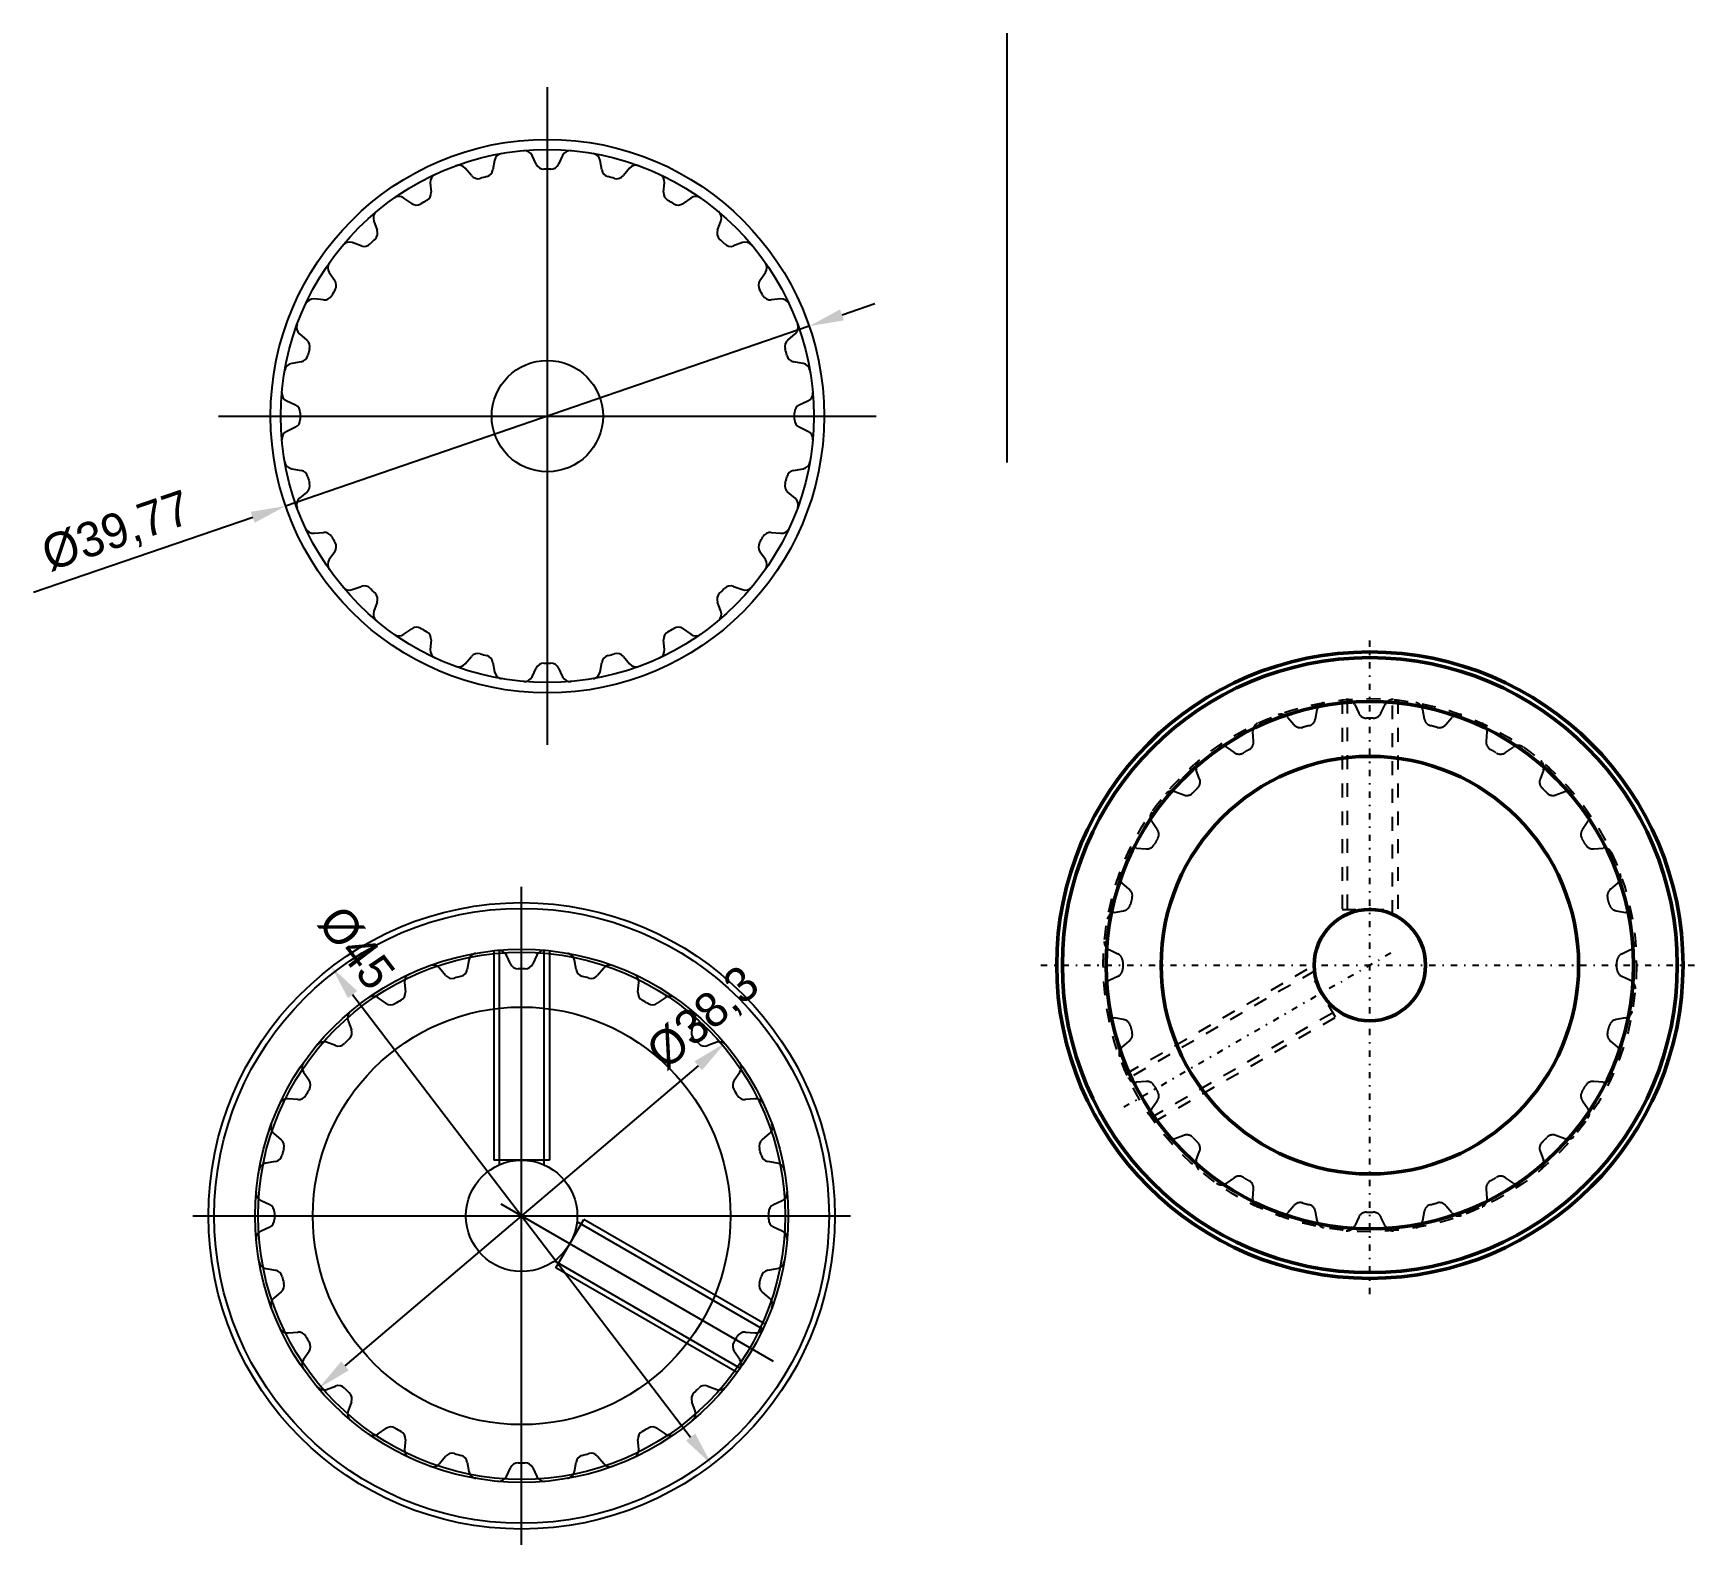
# Model space of a CAD drawing. Header units: millimetres. Extents: x -74 to 163, y 0 to 171.
# Drawn here: x -73.5 to 46.1, y 43.9 to 152.4 of the extents above; entities that cross this region are included whole.
import ezdxf

# ---------------------------------------------------------------- set-up
doc = ezdxf.new("R2010")
doc.units = ezdxf.units.MM
doc.linetypes.add('Center', pattern=[1.5, 0.45, -0.5, 0.05, -0.5])
doc.linetypes.add('Dashed', pattern=[2, 1, -1])
for name, color, linetype, lineweight in [('2d ConnectionPoints', 7, 'Continuous', 50), ('AM_5', 3, 'Continuous', 25), ('center', 4, 'Center', 25), ('DIMENSION', 3, 'Continuous', 25), ('hidden', 3, 'Dashed', 25), ('vis', 1, 'Continuous', 50)]:
    doc.layers.add(name, color=color, linetype=linetype, lineweight=lineweight)
doc.dimstyles.new('ISO-25', dxfattribs={"dimtxt": 2.5, "dimasz": 2.5, "dimexe": 1.25, "dimexo": 0.625, "dimtad": 1, "dimtxsty": 'Standard', "dimcen": 2.5, "dimadec": 0, "dimazin": 0, "dimtfac": 1, "dimtmove": 0, "dimatfit": 3, "dimfxl": 1, "dimarcsym": 0})

# ---------------------------------------------------------------- blocks, each defined once
blk = doc.blocks.new('2_C_ATP24XL037_A_P8_0_in_C_ATP24XL037_A_P8_900')
at = {"layer": 'AM_5', "linetype": 'Dashed'}
for p, q in [((20.5, 104.55), (20.5, 89.5)), ((24.5, 104.55), (24.5, 89.5)), ((20.5, 89.5), (24.5, 89.5)), ((5.01, 77.71), (18.04, 85.23)), ((20.04, 81.77), (18.04, 85.23)), ((7.01, 74.25), (20.04, 81.77))]:
    blk.add_line(p, q, dxfattribs=at)
at = {"layer": 'center'}
for p, q in [((22.5, 61.87), (22.5, 109.12)), ((24, 86.36), (4.42, 75.06)), ((-1.13, 85.5), (46.13, 85.5))]:
    blk.add_line(p, q, dxfattribs=at)
at = {"layer": 'hidden'}
for p, q in [((20.88, 104.58), (20.88, 89.16)), ((21.41, 104.22), (21.7, 103.6)), ((23.3, 103.6), (23.59, 104.22)), ((24.12, 89.16), (24.12, 104.58)), ((16.6, 103.3), (17.04, 102.78)), ((18.59, 103.19), (18.71, 103.87)), ((26.29, 103.87), (26.41, 103.19)), ((27.96, 102.78), (28.4, 103.3)), ((14.15, 101.58), (14.09, 102.26)), ((30.91, 102.26), (30.85, 101.58)), ((12.19, 101.17), (12.75, 100.77)), ((32.25, 100.77), (32.81, 101.17)), ((10.27, 98.87), (10.03, 99.51)), ((34.97, 99.51), (34.73, 98.87)), ((8.49, 97.97), (9.13, 97.73)), ((35.87, 97.73), (36.51, 97.97)), ((7.23, 95.25), (6.83, 95.81)), ((38.17, 95.81), (37.77, 95.25)), ((5.74, 93.91), (6.42, 93.85)), ((38.58, 93.85), (39.26, 93.91)), ((5.22, 90.96), (4.7, 91.4)), ((40.3, 91.4), (39.78, 90.96)), ((4.13, 89.29), (4.81, 89.41)), ((40.19, 89.41), (40.87, 89.29)), ((4.4, 86.3), (3.78, 86.59)), ((41.22, 86.59), (40.6, 86.3)), ((18.52, 85.07), (5.17, 77.37)), ((3.78, 84.41), (4.4, 84.7)), ((40.6, 84.7), (41.22, 84.41)), ((4.81, 81.59), (4.13, 81.71)), ((6.79, 74.56), (20.14, 82.27)), ((40.87, 81.71), (40.19, 81.59)), ((4.7, 79.6), (5.22, 80.04)), ((39.78, 80.04), (40.3, 79.6)), ((6.42, 77.15), (5.74, 77.09)), ((39.26, 77.09), (38.58, 77.15)), ((6.83, 75.19), (7.23, 75.75)), ((37.77, 75.75), (38.17, 75.19)), ((9.13, 73.27), (8.49, 73.03)), ((36.51, 73.03), (35.87, 73.27)), ((10.03, 71.49), (10.27, 72.13)), ((34.73, 72.13), (34.97, 71.49)), ((12.75, 70.23), (12.19, 69.83)), ((14.09, 68.74), (14.15, 69.42)), ((30.85, 69.42), (30.91, 68.74)), ((32.81, 69.83), (32.25, 70.23)), ((17.04, 68.22), (16.6, 67.7)), ((28.4, 67.7), (27.96, 68.22)), ((18.71, 67.13), (18.59, 67.81)), ((21.7, 67.4), (21.41, 66.78)), ((23.59, 66.78), (23.3, 67.4)), ((26.41, 67.81), (26.29, 67.13))]:
    blk.add_line(p, q, dxfattribs=at)
blk.add_circle((22.5, 85.5), 19.15, dxfattribs=at)
for centre, radius, start, end in [((19.31, 103.76), 0.61, 99.9017, 170), ((20.85, 103.97), 0.61, 25, 95.0983), ((24.15, 103.97), 0.61, 84.9017, 155), ((25.69, 103.76), 0.61, 10, 80.0983), ((16.13, 102.91), 0.61, 40, 110.0982), ((17.99, 103.3), 0.61, 284.217, 350), ((22.25, 103.86), 0.61, 205, 270.783), ((22.5, 85.5), 17.75, 89.217, 90.783), ((22.75, 103.86), 0.61, 269.217, 335), ((27.01, 103.3), 0.61, 190, 255.783), ((28.87, 102.91), 0.61, 69.9018, 140), ((14.69, 102.32), 0.61, 114.9017, 185), ((17.51, 103.17), 0.61, 220, 285.7829), ((22.5, 85.5), 17.75, 104.217, 105.783), ((22.5, 85.5), 17.75, 74.217, 75.783), ((27.49, 103.17), 0.61, 254.217, 320), ((30.31, 102.32), 0.61, 355, 65.0983), ((11.84, 100.67), 0.61, 55, 125.0982), ((13.1, 101.27), 0.61, 235, 300.7829), ((22.5, 85.5), 17.75, 119.217, 120.783), ((13.54, 101.52), 0.61, 299.217, 5), ((31.46, 101.52), 0.61, 175, 240.7829), ((22.5, 85.5), 17.75, 59.217, 60.783), ((31.9, 101.27), 0.61, 239.217, 305), ((33.16, 100.67), 0.61, 54.9017, 125), ((10.61, 99.72), 0.61, 129.9017, 200), ((34.39, 99.72), 0.61, 340, 50.0983), ((22.5, 85.5), 17.75, 134.217, 135.783), ((9.7, 98.66), 0.61, 314.2171, 20), ((35.3, 98.66), 0.61, 160, 225.783), ((22.5, 85.5), 17.75, 44.217, 45.783), ((8.28, 97.39), 0.61, 70, 140.0982), ((9.34, 98.3), 0.61, 250, 315.7829), ((35.66, 98.3), 0.61, 224.217, 290), ((36.72, 97.39), 0.61, 39.9017, 110), ((7.33, 96.16), 0.61, 144.9017, 215), ((37.67, 96.16), 0.61, 325, 35.0983), ((22.5, 85.5), 17.75, 149.217, 150.783), ((6.73, 94.9), 0.61, 329.2171, 35), ((38.27, 94.9), 0.61, 145, 210.783), ((22.5, 85.5), 17.75, 29.217, 30.783), ((5.68, 93.31), 0.61, 85, 155.0982), ((6.48, 94.46), 0.61, 265, 330.7829), ((38.52, 94.46), 0.61, 209.2171, 275), ((39.32, 93.31), 0.61, 24.9017, 95), ((5.09, 91.87), 0.61, 159.9017, 230), ((4.83, 90.49), 0.61, 344.2171, 50), ((40.17, 90.49), 0.61, 130, 195.783), ((39.91, 91.87), 0.61, 310, 20.0983), ((4.7, 90.01), 0.61, 280, 345.7829), ((22.5, 85.5), 17.75, 164.217, 165.783), ((22.5, 85.5), 17.75, 14.217, 15.783), ((40.3, 90.01), 0.61, 194.217, 260), ((4.24, 88.69), 0.61, 100, 170.0983), ((40.76, 88.69), 0.61, 9.9017, 80), ((4.03, 87.15), 0.61, 174.9017, 245), ((4.14, 85.75), 0.61, 359.2171, 65), ((40.86, 85.75), 0.61, 115, 180.783), ((40.97, 87.15), 0.61, 295, 5.0983), ((4.14, 85.25), 0.61, 295, 0.7829), ((22.5, 85.5), 17.75, 179.217, 180.783), ((22.5, 85.5), 17.75, 359.217, 0.783), ((40.86, 85.25), 0.61, 179.217, 245), ((4.03, 83.85), 0.61, 115, 185.0983), ((40.97, 83.85), 0.61, 354.9017, 65), ((4.24, 82.31), 0.61, 189.9017, 260), ((4.7, 80.99), 0.61, 14.2171, 80), ((40.3, 80.99), 0.61, 100, 165.7829), ((40.76, 82.31), 0.61, 280, 350.0983), ((4.83, 80.51), 0.61, 310, 15.7829), ((22.5, 85.5), 17.75, 194.217, 195.783), ((40.17, 80.51), 0.61, 164.217, 230), ((22.5, 85.5), 17.75, 344.217, 345.783), ((5.09, 79.13), 0.61, 130, 200.0983), ((39.91, 79.13), 0.61, 339.9017, 50), ((5.68, 77.69), 0.61, 204.9017, 275), ((6.48, 76.54), 0.61, 29.217, 95), ((22.5, 85.5), 17.75, 209.217, 210.783), ((22.5, 85.5), 17.75, 329.217, 330.783), ((38.52, 76.54), 0.61, 85, 150.7829), ((39.32, 77.69), 0.61, 265, 335.0983), ((6.73, 76.1), 0.61, 325, 30.7829), ((38.27, 76.1), 0.61, 149.217, 215), ((7.33, 74.84), 0.61, 145, 215.0982), ((37.67, 74.84), 0.61, 324.9017, 35), ((8.28, 73.61), 0.61, 219.9017, 290), ((9.34, 72.7), 0.61, 44.2171, 110), ((22.5, 85.5), 17.75, 224.217, 225.783), ((22.5, 85.5), 17.75, 314.217, 315.783), ((35.66, 72.7), 0.61, 70, 135.7829), ((36.72, 73.61), 0.61, 250, 320.0983), ((9.7, 72.34), 0.61, 340, 45.7829), ((35.3, 72.34), 0.61, 134.217, 200), ((10.61, 71.28), 0.61, 160, 230.0982), ((34.39, 71.28), 0.61, 309.9017, 20), ((11.84, 70.33), 0.61, 234.9017, 305), ((13.1, 69.73), 0.61, 59.2171, 125), ((22.5, 85.5), 17.75, 239.217, 240.783), ((13.54, 69.48), 0.61, 355, 60.7829), ((31.46, 69.48), 0.61, 119.217, 185), ((22.5, 85.5), 17.75, 299.217, 300.783), ((31.9, 69.73), 0.61, 55, 120.7829), ((33.16, 70.33), 0.61, 235, 305.0983), ((14.69, 68.68), 0.61, 175, 245.0982), ((17.51, 67.83), 0.61, 74.2171, 140), ((22.5, 85.5), 17.75, 254.217, 255.783), ((17.99, 67.7), 0.61, 10, 75.7829), ((27.01, 67.7), 0.61, 104.2171, 170), ((22.5, 85.5), 17.75, 284.217, 285.783), ((27.49, 67.83), 0.61, 40, 105.7829), ((30.31, 68.68), 0.61, 294.9017, 5), ((16.13, 68.09), 0.61, 249.9017, 320), ((19.31, 67.24), 0.61, 190, 260.0983), ((22.25, 67.14), 0.61, 89.217, 155), ((22.5, 85.5), 17.75, 269.217, 270.783), ((22.75, 67.14), 0.61, 25, 90.7829), ((25.69, 67.24), 0.61, 279.9017, 350), ((28.87, 68.09), 0.61, 220, 290.0983), ((20.85, 67.03), 0.61, 264.9017, 335), ((24.15, 67.03), 0.61, 205, 275.0983)]:
    blk.add_arc(centre, radius, start, end, dxfattribs=at)
at = {"layer": 'vis'}
for radius in [22.5, 22.09, 18.94, 15, 4]:
    blk.add_circle((22.5, 85.5), radius, dxfattribs=at)
blk = doc.blocks.new('*D8')
at = {"layer": 'Defpoints', "color": 0}
for p in [(-52.1, 85.37), (-24.78, 49.61)]:
    blk.add_point(p, dxfattribs=at)
at = {"layer": 'DIMENSION', "color": 0, "lineweight": -2}
blk.add_line((-50.58, 83.38), (-26.3, 51.6), dxfattribs=at)
at = {"layer": 'DIMENSION', "color": 0}
for points in [[(-50.25, 83.64), (-50.91, 83.13), (-52.1, 85.37)], [(-26.63, 51.34), (-25.97, 51.85), (-24.78, 49.61)]]:
    blk.add_solid(points, dxfattribs=at)
at = {"layer": 'DIMENSION', "color": 0, "insert": (-50.31, 86.74), "char_height": 2.5, "attachment_point": 5, "rotation": 307.3701}
blk.add_mtext('{\\Q0;%%c}45', dxfattribs=at)
blk = doc.blocks.new('*D11')
at = {"layer": 'Defpoints', "color": 0}
for p in [(-23.84, 79.89), (-53.04, 55.09)]:
    blk.add_point(p, dxfattribs=at)
at = {"layer": 'DIMENSION', "color": 0, "lineweight": -2}
blk.add_line((-25.75, 78.27), (-51.13, 56.71), dxfattribs=at)
at = {"layer": 'DIMENSION', "color": 0}
for points in [[(-25.48, 77.95), (-26.02, 78.59), (-23.84, 79.89)], [(-51.4, 57.03), (-50.86, 56.39), (-53.04, 55.09)]]:
    blk.add_solid(points, dxfattribs=at)
at = {"layer": 'DIMENSION', "color": 0, "insert": (-25.3, 81.6), "char_height": 2.5, "attachment_point": 5, "rotation": 40.344}
blk.add_mtext('{\\Q0;%%c}38,3', dxfattribs=at)
blk = doc.blocks.new('*D13')
at = {"layer": 'Defpoints', "color": 0}
for p in [(-17.79, 131.4), (-55.4, 118.48)]:
    blk.add_point(p, dxfattribs=at)
at = {"layer": 'DIMENSION', "color": 0, "lineweight": -2}
for p, q in [((-15.42, 132.22), (-13.06, 133.03)), ((-17.79, 131.4), (-55.4, 118.48)), ((-57.76, 117.67), (-73.52, 112.26))]:
    blk.add_line(p, q, dxfattribs=at)
at = {"layer": 'DIMENSION', "color": 0}
for points in [[(-15.56, 132.61), (-15.29, 131.82), (-17.79, 131.4)], [(-57.62, 117.28), (-57.9, 118.07), (-55.4, 118.48)]]:
    blk.add_solid(points, dxfattribs=at)
at = {"layer": 'DIMENSION', "color": 0, "insert": (-67.5, 116.53), "char_height": 2.5, "attachment_point": 5, "rotation": 18.96}
blk.add_mtext('{\\Q0;%%c}39,77', dxfattribs=at)

msp = doc.modelspace()

# ---------------------------------------------------------------- linework, layer by layer
for p, q in [((-3.581, 152.444), (-3.581, 121.619)), ((-36.591, 101.319), (-36.591, 148.569)), ((-37.395, 143.044), (-37.686, 143.668)), ((-35.497, 143.668), (-35.788, 143.044)), ((-42.052, 142.219), (-42.495, 142.747)), ((-40.38, 143.313), (-40.5, 142.635)), ((-32.683, 142.635), (-32.802, 143.313)), ((-30.688, 142.747), (-31.13, 142.219)), ((-45.006, 141.707), (-44.945, 141.021)), ((-28.237, 141.021), (-28.177, 141.707)), ((-46.338, 140.217), (-46.902, 140.612)), ((-26.281, 140.612), (-26.845, 140.217)), ((-49.057, 138.958), (-48.822, 138.311)), ((-24.361, 138.311), (-24.125, 138.958)), ((-49.959, 137.174), (-50.606, 137.41)), ((-22.577, 137.41), (-23.224, 137.174)), ((-52.26, 135.254), (-51.865, 134.69)), ((-21.318, 134.69), (-20.923, 135.254)), ((-52.669, 133.298), (-53.355, 133.358)), ((-19.828, 133.358), (-20.514, 133.298)), ((-54.394, 130.847), (-53.867, 130.405)), ((-19.316, 130.405), (-18.788, 130.847)), ((-54.283, 128.852), (-54.961, 128.732)), ((-18.222, 128.732), (-18.9, 128.852)), ((-55.316, 126.038), (-54.692, 125.747)), ((-18.491, 125.747), (-17.867, 126.038)), ((-60.216, 124.944), (-12.966, 124.944)), ((-54.692, 124.14), (-55.316, 123.849)), ((-17.867, 123.849), (-18.491, 124.14)), ((-54.961, 121.155), (-54.283, 121.035)), ((-18.9, 121.035), (-18.222, 121.155)), ((-53.867, 119.483), (-54.394, 119.04)), ((-18.788, 119.04), (-19.316, 119.483)), ((-53.355, 116.529), (-52.669, 116.589)), ((-20.514, 116.589), (-19.828, 116.529)), ((-51.865, 115.197), (-52.26, 114.633)), ((-20.923, 114.633), (-21.318, 115.197)), ((-50.606, 112.478), (-49.959, 112.713)), ((-23.224, 112.713), (-22.577, 112.478)), ((-48.822, 111.576), (-49.057, 110.929)), ((-24.125, 110.929), (-24.361, 111.576)), ((-46.902, 109.275), (-46.338, 109.67)), ((-26.845, 109.67), (-26.281, 109.275)), ((-44.945, 108.866), (-45.006, 108.18)), ((-28.177, 108.18), (-28.237, 108.866)), ((-42.495, 107.141), (-42.052, 107.668)), ((-40.5, 107.252), (-40.38, 106.574)), ((-37.686, 106.219), (-37.395, 106.843)), ((-35.788, 106.843), (-35.497, 106.219)), ((-32.802, 106.574), (-32.683, 107.252)), ((-31.13, 107.668), (-30.688, 107.141)), ((-38.44, 43.865), (-38.44, 91.115)), ((-40.44, 86.535), (-40.44, 71.49)), ((-40.061, 86.567), (-40.061, 71.148)), ((-39.243, 85.59), (-39.534, 86.214)), ((-37.345, 86.214), (-37.636, 85.59)), ((-36.819, 71.147), (-36.819, 86.567)), ((-36.44, 86.535), (-36.44, 71.49)), ((-43.901, 84.766), (-44.343, 85.293)), ((-42.229, 85.86), (-42.348, 85.182)), ((-34.531, 85.182), (-34.651, 85.86)), ((-32.536, 85.293), (-32.979, 84.766)), ((-46.854, 84.253), (-46.794, 83.567)), ((-30.086, 83.567), (-30.026, 84.253)), ((-48.186, 82.764), (-48.75, 83.158)), ((-28.129, 83.158), (-28.693, 82.764)), ((-50.906, 81.504), (-50.67, 80.857)), ((-26.209, 80.857), (-25.974, 81.504)), ((-51.807, 79.721), (-52.454, 79.956)), ((-24.425, 79.956), (-25.072, 79.721)), ((-54.108, 77.8), (-53.713, 77.236)), ((-23.166, 77.236), (-22.771, 77.8)), ((-54.517, 75.844), (-55.203, 75.904)), ((-21.677, 75.904), (-22.362, 75.844)), ((-56.243, 73.394), (-55.715, 72.951)), ((-21.164, 72.951), (-20.637, 73.394)), ((-56.131, 71.398), (-56.809, 71.279)), ((-36.44, 71.49), (-40.44, 71.49)), ((-20.07, 71.279), (-20.748, 71.398)), ((-57.164, 68.585), (-56.54, 68.294)), ((-39.938, 68.355), (-20.357, 57.05)), ((-20.339, 68.294), (-19.715, 68.585)), ((-62.065, 67.49), (-14.815, 67.49)), ((-35.976, 63.758), (-33.976, 67.222)), ((-21.109, 59.356), (-34.461, 67.065)), ((-20.946, 59.699), (-33.976, 67.222)), ((-56.54, 66.686), (-57.164, 66.395)), ((-19.715, 66.395), (-20.339, 66.686)), ((-56.809, 63.701), (-56.131, 63.581)), ((-36.083, 64.258), (-22.73, 56.548)), ((-22.946, 56.235), (-35.976, 63.758)), ((-20.748, 63.581), (-20.07, 63.701)), ((-55.715, 62.029), (-56.243, 61.586)), ((-20.637, 61.586), (-21.164, 62.029)), ((-55.203, 59.076), (-54.517, 59.136)), ((-22.362, 59.136), (-21.677, 59.076)), ((-53.713, 57.744), (-54.108, 57.18)), ((-22.771, 57.18), (-23.166, 57.744)), ((-52.454, 55.024), (-51.807, 55.259)), ((-25.072, 55.259), (-24.425, 55.024)), ((-50.67, 54.123), (-50.906, 53.476)), ((-25.974, 53.476), (-26.209, 54.123)), ((-48.75, 51.821), (-48.186, 52.216)), ((-28.693, 52.216), (-28.129, 51.821)), ((-46.794, 51.413), (-46.854, 50.727)), ((-30.026, 50.727), (-30.086, 51.413)), ((-44.343, 49.687), (-43.901, 50.214)), ((-42.348, 49.798), (-42.229, 49.12)), ((-39.534, 48.765), (-39.243, 49.389)), ((-37.636, 49.389), (-37.345, 48.765)), ((-34.651, 49.12), (-34.531, 49.798)), ((-32.979, 50.214), (-32.536, 49.687))]:
    msp.add_line(p, q)
for centre, radius in [((-36.591, 124.944), 19.883), ((-36.591, 124.944), 19.15), ((-36.591, 124.944), 4), ((-38.44, 67.49), 22.5), ((-38.44, 67.49), 22.086), ((-38.44, 67.49), 19.15), ((-38.44, 67.49), 18.939), ((-38.44, 67.49), 15), ((-38.44, 67.49), 4)]:
    msp.add_circle(centre, radius)
for centre, radius, start, end in [((-39.779, 143.207), 0.61, 99.90174, 170), ((-38.239, 143.41), 0.61, 25, 95.09825), ((-34.944, 143.41), 0.61, 84.90174, 155), ((-33.403, 143.207), 0.61, 10, 80.09828), ((-42.962, 142.355), 0.61, 40, 110.09825), ((-41.1, 142.741), 0.61, 284.21702, 350), ((-36.842, 143.302), 0.61, 205, 270.78296), ((-36.591, 124.944), 17.75, 89.21704, 90.78296), ((-36.34, 143.302), 0.61, 269.21702, 335), ((-32.082, 142.741), 0.61, 190, 255.78296), ((-30.22, 142.355), 0.61, 69.90178, 140), ((-44.398, 141.76), 0.61, 114.90174, 185), ((-41.585, 142.611), 0.61, 220, 285.78296), ((-36.591, 124.944), 17.75, 104.21704, 105.78296), ((-36.591, 124.944), 17.75, 74.21704, 75.78296), ((-31.597, 142.611), 0.61, 254.21706, 320), ((-28.785, 141.76), 0.61, 355, 65.09828), ((-47.251, 140.112), 0.61, 55, 125.09827), ((-45.988, 140.717), 0.61, 235, 300.78296), ((-36.591, 124.944), 17.75, 119.21704, 120.78296), ((-45.553, 140.968), 0.61, 299.21706, 5), ((-27.629, 140.968), 0.61, 175, 240.78296), ((-36.591, 124.944), 17.75, 59.21704, 60.78296), ((-27.195, 140.717), 0.61, 239.21706, 305), ((-25.931, 140.112), 0.61, 54.90178, 125), ((-48.484, 139.167), 0.61, 129.9017, 200), ((-24.698, 139.167), 0.61, 340, 50.09828), ((-36.591, 124.944), 17.75, 134.21704, 135.78296), ((-49.395, 138.102), 0.61, 314.21702, 20), ((-23.787, 138.102), 0.61, 160, 225.78293), ((-36.591, 124.944), 17.75, 44.21704, 45.78296), ((-50.814, 136.837), 0.61, 70, 140.09827), ((-49.75, 137.748), 0.61, 250, 315.78296), ((-23.433, 137.748), 0.61, 224.21706, 290), ((-22.368, 136.837), 0.61, 39.90178, 110), ((-51.76, 135.604), 0.61, 144.9017, 215), ((-21.422, 135.604), 0.61, 325, 35.09828), ((-36.591, 124.944), 17.75, 149.21704, 150.78296), ((-52.365, 134.34), 0.61, 329.21702, 35), ((-20.818, 134.34), 0.61, 145, 210.78293), ((-36.591, 124.944), 17.75, 29.21704, 30.78296), ((-53.408, 132.75), 0.61, 85, 155.09827), ((-52.615, 133.906), 0.61, 265, 330.78293), ((-20.567, 133.906), 0.61, 209.21706, 275), ((-19.775, 132.75), 0.61, 24.90178, 95), ((-54.002, 131.315), 0.61, 159.9017, 230), ((-19.18, 131.315), 0.61, 310, 20.09828), ((-54.389, 129.453), 0.61, 280, 345.78296), ((-54.259, 129.937), 0.61, 344.21702, 50), ((-36.591, 124.944), 17.75, 164.21704, 165.78296), ((-18.924, 129.937), 0.61, 130, 195.78293), ((-36.591, 124.944), 17.75, 14.21704, 15.78296), ((-18.794, 129.453), 0.61, 194.21706, 260), ((-54.855, 128.132), 0.61, 100, 170.09827), ((-18.327, 128.132), 0.61, 9.90174, 80), ((-55.058, 126.591), 0.61, 174.9017, 245), ((-54.95, 125.195), 0.61, 359.21702, 65), ((-18.233, 125.195), 0.61, 115, 180.78293), ((-18.125, 126.591), 0.61, 295, 5.09826), ((-54.95, 124.693), 0.61, 295, 0.78296), ((-36.591, 124.944), 17.75, 179.21704, 180.78296), ((-36.591, 124.944), 17.75, 359.21704, 0.78296), ((-18.233, 124.693), 0.61, 179.21706, 245), ((-55.058, 123.296), 0.61, 115, 185.09827), ((-18.125, 123.296), 0.61, 354.90174, 65), ((-54.855, 121.756), 0.61, 189.9017, 260), ((-54.389, 120.434), 0.61, 14.21706, 80), ((-18.794, 120.434), 0.61, 100, 165.78293), ((-18.327, 121.756), 0.61, 280, 350.09827), ((-54.259, 119.95), 0.61, 310, 15.78296), ((-36.591, 124.944), 17.75, 194.21704, 195.78296), ((-18.924, 119.95), 0.61, 164.21706, 230), ((-36.591, 124.944), 17.75, 344.21704, 345.78296), ((-54.002, 118.573), 0.61, 130, 200.09827), ((-19.18, 118.573), 0.61, 339.9017, 50), ((-53.408, 117.137), 0.61, 204.9017, 275), ((-52.615, 115.982), 0.61, 29.21706, 95), ((-36.591, 124.944), 17.75, 209.21704, 210.78296), ((-36.591, 124.944), 17.75, 329.21704, 330.78296), ((-20.567, 115.982), 0.61, 85, 150.78296), ((-19.775, 117.137), 0.61, 265, 335.09827), ((-52.365, 115.547), 0.61, 325, 30.78296), ((-20.818, 115.547), 0.61, 149.21706, 215), ((-51.76, 114.284), 0.61, 145, 215.09827), ((-21.422, 114.284), 0.61, 324.90178, 35), ((-50.814, 113.051), 0.61, 219.90174, 290), ((-49.75, 112.14), 0.61, 44.21706, 110), ((-36.591, 124.944), 17.75, 224.21704, 225.78296), ((-36.591, 124.944), 17.75, 314.21704, 315.78296), ((-23.433, 112.14), 0.61, 70, 135.78293), ((-22.368, 113.051), 0.61, 250, 320.09827), ((-49.395, 111.785), 0.61, 340, 45.78296), ((-23.787, 111.785), 0.61, 134.21706, 200), ((-48.484, 110.721), 0.61, 160, 230.09827), ((-24.698, 110.721), 0.61, 309.90178, 20), ((-47.251, 109.775), 0.61, 234.90174, 305), ((-45.988, 109.17), 0.61, 59.21706, 125), ((-36.591, 124.944), 17.75, 239.21704, 240.78296), ((-45.553, 108.919), 0.61, 355, 60.78296), ((-27.629, 108.919), 0.61, 119.21706, 185), ((-36.591, 124.944), 17.75, 299.21704, 300.78296), ((-27.195, 109.17), 0.61, 55, 120.78293), ((-25.931, 109.775), 0.61, 235, 305.09827), ((-44.398, 108.127), 0.61, 175, 245.09827), ((-41.585, 107.276), 0.61, 74.21706, 140), ((-36.591, 124.944), 17.75, 254.21704, 255.78296), ((-41.1, 107.146), 0.61, 10, 75.78293), ((-32.082, 107.146), 0.61, 104.21706, 170), ((-36.591, 124.944), 17.75, 284.21704, 285.78296), ((-31.597, 107.276), 0.61, 40, 105.78293), ((-28.785, 108.127), 0.61, 294.90178, 5), ((-42.962, 107.533), 0.61, 249.90174, 320), ((-39.779, 106.68), 0.61, 190, 260.09827), ((-36.842, 106.585), 0.61, 89.21706, 155), ((-36.591, 124.944), 17.75, 269.21704, 270.78296), ((-36.34, 106.585), 0.61, 25, 90.78296), ((-33.403, 106.68), 0.61, 279.90174, 350), ((-30.22, 107.533), 0.61, 220, 290.09827), ((-38.239, 106.477), 0.61, 264.90174, 335), ((-34.944, 106.477), 0.61, 205, 275.09827), ((-41.628, 85.754), 0.61, 99.90174, 170), ((-40.087, 85.957), 0.61, 25, 95.09825), ((-36.792, 85.957), 0.61, 84.90174, 155), ((-35.252, 85.754), 0.61, 10, 80.09828), ((-44.811, 84.901), 0.61, 40, 110.09825), ((-42.949, 85.288), 0.61, 284.21702, 350), ((-38.691, 85.848), 0.61, 205, 270.78296), ((-38.44, 67.49), 17.75, 89.21704, 90.78296), ((-38.189, 85.848), 0.61, 269.21702, 335), ((-33.931, 85.288), 0.61, 190, 255.78296), ((-32.069, 84.901), 0.61, 69.90178, 140), ((-46.246, 84.306), 0.61, 114.90174, 185), ((-43.434, 85.158), 0.61, 220, 285.78296), ((-38.44, 67.49), 17.75, 104.21704, 105.78296), ((-38.44, 67.49), 17.75, 74.21704, 75.78296), ((-33.446, 85.158), 0.61, 254.21706, 320), ((-30.633, 84.306), 0.61, 355, 65.09828), ((-49.1, 82.659), 0.61, 55, 125.09827), ((-47.836, 83.263), 0.61, 235, 300.78296), ((-38.44, 67.49), 17.75, 119.21704, 120.78296), ((-47.402, 83.514), 0.61, 299.21706, 5), ((-29.478, 83.514), 0.61, 175, 240.78296), ((-38.44, 67.49), 17.75, 59.21704, 60.78296), ((-29.043, 83.263), 0.61, 239.21706, 305), ((-27.78, 82.659), 0.61, 54.90178, 125), ((-50.333, 81.713), 0.61, 129.9017, 200), ((-26.547, 81.713), 0.61, 340, 50.09828), ((-38.44, 67.49), 17.75, 134.21704, 135.78296), ((-51.244, 80.649), 0.61, 314.21702, 20), ((-25.636, 80.649), 0.61, 160, 225.78293), ((-38.44, 67.49), 17.75, 44.21704, 45.78296), ((-52.663, 79.383), 0.61, 70, 140.09827), ((-51.598, 80.294), 0.61, 250, 315.78296), ((-25.281, 80.294), 0.61, 224.21706, 290), ((-24.217, 79.383), 0.61, 39.90178, 110), ((-53.609, 78.15), 0.61, 144.9017, 215), ((-23.271, 78.15), 0.61, 325, 35.09828), ((-54.213, 76.886), 0.61, 329.21702, 35), ((-22.666, 76.886), 0.61, 145, 210.78293), ((-55.256, 75.296), 0.61, 85, 155.09827), ((-54.464, 76.452), 0.61, 265, 330.78293), ((-38.44, 67.49), 17.75, 149.21704, 150.78296), ((-38.44, 67.49), 17.75, 29.21704, 30.78296), ((-22.416, 76.452), 0.61, 209.21706, 275), ((-21.623, 75.296), 0.61, 24.90178, 95), ((-55.851, 73.861), 0.61, 159.9017, 230), ((-21.029, 73.861), 0.61, 310, 20.09828), ((-56.237, 71.999), 0.61, 280, 345.78296), ((-56.108, 72.484), 0.61, 344.21702, 50), ((-38.44, 67.49), 17.75, 164.21704, 165.78296), ((-20.772, 72.484), 0.61, 130, 195.78293), ((-38.44, 67.49), 17.75, 14.21704, 15.78296), ((-20.642, 71.999), 0.61, 194.21706, 260), ((-56.704, 70.678), 0.61, 100, 170.09827), ((-20.176, 70.678), 0.61, 9.90174, 80), ((-56.906, 69.137), 0.61, 174.9017, 245), ((-56.798, 67.741), 0.61, 359.21702, 65), ((-20.081, 67.741), 0.61, 115, 180.78293), ((-19.973, 69.137), 0.61, 295, 5.09826), ((-56.798, 67.239), 0.61, 295, 0.78296), ((-38.44, 67.49), 17.75, 179.21704, 180.78296), ((-38.44, 67.49), 17.75, 359.21704, 0.78296), ((-20.081, 67.239), 0.61, 179.21706, 245), ((-56.906, 65.842), 0.61, 115, 185.09827), ((-19.973, 65.842), 0.61, 354.90174, 65), ((-56.704, 64.302), 0.61, 189.9017, 260), ((-56.237, 62.981), 0.61, 14.21706, 80), ((-20.642, 62.981), 0.61, 100, 165.78293), ((-20.176, 64.302), 0.61, 280, 350.09827), ((-56.108, 62.496), 0.61, 310, 15.78296), ((-38.44, 67.49), 17.75, 194.21704, 195.78296), ((-20.772, 62.496), 0.61, 164.21706, 230), ((-38.44, 67.49), 17.75, 344.21704, 345.78296), ((-55.851, 61.119), 0.61, 130, 200.09827), ((-21.029, 61.119), 0.61, 339.9017, 50), ((-55.256, 59.683), 0.61, 204.9017, 275), ((-54.464, 58.528), 0.61, 29.21706, 95), ((-38.44, 67.49), 17.75, 209.21704, 210.78296), ((-38.44, 67.49), 17.75, 329.21704, 330.78296), ((-22.416, 58.528), 0.61, 85, 150.78296), ((-21.623, 59.683), 0.61, 265, 335.09827), ((-54.213, 58.093), 0.61, 325, 30.78296), ((-22.666, 58.093), 0.61, 149.21706, 215), ((-53.609, 56.83), 0.61, 145, 215.09827), ((-23.271, 56.83), 0.61, 324.90178, 35), ((-52.663, 55.597), 0.61, 219.90174, 290), ((-51.598, 54.686), 0.61, 44.21706, 110), ((-38.44, 67.49), 17.75, 224.21704, 225.78296), ((-38.44, 67.49), 17.75, 314.21704, 315.78296), ((-25.281, 54.686), 0.61, 70, 135.78293), ((-24.217, 55.597), 0.61, 250, 320.09827), ((-51.244, 54.331), 0.61, 340, 45.78296), ((-25.636, 54.331), 0.61, 134.21706, 200), ((-50.333, 53.267), 0.61, 160, 230.09827), ((-26.547, 53.267), 0.61, 309.90178, 20), ((-49.1, 52.321), 0.61, 234.90174, 305), ((-47.836, 51.717), 0.61, 59.21706, 125), ((-38.44, 67.49), 17.75, 239.21704, 240.78296), ((-47.402, 51.466), 0.61, 355, 60.78296), ((-29.478, 51.466), 0.61, 119.21706, 185), ((-38.44, 67.49), 17.75, 299.21704, 300.78296), ((-29.043, 51.717), 0.61, 55, 120.78293), ((-27.78, 52.321), 0.61, 235, 305.09827), ((-46.246, 50.674), 0.61, 175, 245.09827), ((-43.434, 49.822), 0.61, 74.21706, 140), ((-38.44, 67.49), 17.75, 254.21704, 255.78296), ((-42.949, 49.692), 0.61, 10, 75.78293), ((-33.931, 49.692), 0.61, 104.21706, 170), ((-38.44, 67.49), 17.75, 284.21704, 285.78296), ((-33.446, 49.822), 0.61, 40, 105.78293), ((-30.633, 50.674), 0.61, 294.90178, 5), ((-44.811, 50.079), 0.61, 249.90174, 320), ((-41.628, 49.226), 0.61, 190, 260.09827), ((-38.691, 49.132), 0.61, 89.21706, 155), ((-38.44, 67.49), 17.75, 269.21704, 270.78296), ((-38.189, 49.132), 0.61, 25, 90.78296), ((-35.252, 49.226), 0.61, 279.90174, 350), ((-32.069, 50.079), 0.61, 220, 290.09827), ((-40.087, 49.023), 0.61, 264.90174, 335), ((-36.792, 49.023), 0.61, 205, 275.09827)]:
    msp.add_arc(centre, radius, start, end)
for p in [(-36.591, 128.944), (-33.127, 122.944), (-38.44, 71.49), (-34.976, 65.49)]:
    msp.add_point(p)
at = {"layer": '2d ConnectionPoints'}
for p in [(22.5, 89.5), (19.036, 83.5)]:
    msp.add_point(p, dxfattribs=at)

# ---------------------------------------------------------------- block references
msp.add_blockref('2_C_ATP24XL037_A_P8_0_in_C_ATP24XL037_A_P8_900', (0, 0))

# ---------------------------------------------------------------- dimensions: what is measured, and where the dimension line sits
at = {"layer": 'DIMENSION'}
for p1, p2, text, override, picture, middle in [((-17.787, 131.404), (-55.396, 118.483), '{\\Q0;%%c}39,77', {"dimlfac": 1, "dimtxsty": 'Standard', "dimsah": 1, "dimse1": 1, "dimse2": 1, "dimtmove": 1, "dimtolj": 0}, '*D13', (-66.824, 114.557)), ((-24.783, 49.608), (-52.096, 85.371), '{\\Q0;%%c}45', {"dimlfac": 1, "dimtxsty": 'Standard', "dimsah": 1, "dimse1": 1, "dimse2": 1, "dimtmove": 2, "dimtolj": 0}, '*D8', (-50.308, 86.737)), ((-53.035, 55.093), (-23.844, 79.887), '{\\Q0;%%c}38,3', {"dimlfac": 1, "dimtxsty": 'Standard', "dimsah": 1, "dimse1": 1, "dimse2": 1, "dimtmove": 2, "dimtolj": 0}, '*D11', (-25.301, 81.602))]:
    dim = msp.add_diameter_dim_2p(p1=p1, p2=p2, text=text, dimstyle='ISO-25', override=override, dxfattribs=at)
    dim.commit()
    dim.dimension.update_dxf_attribs({"geometry": picture, "text_midpoint": middle, "dimtype": 163})

doc.saveas('drawing.dxf')
